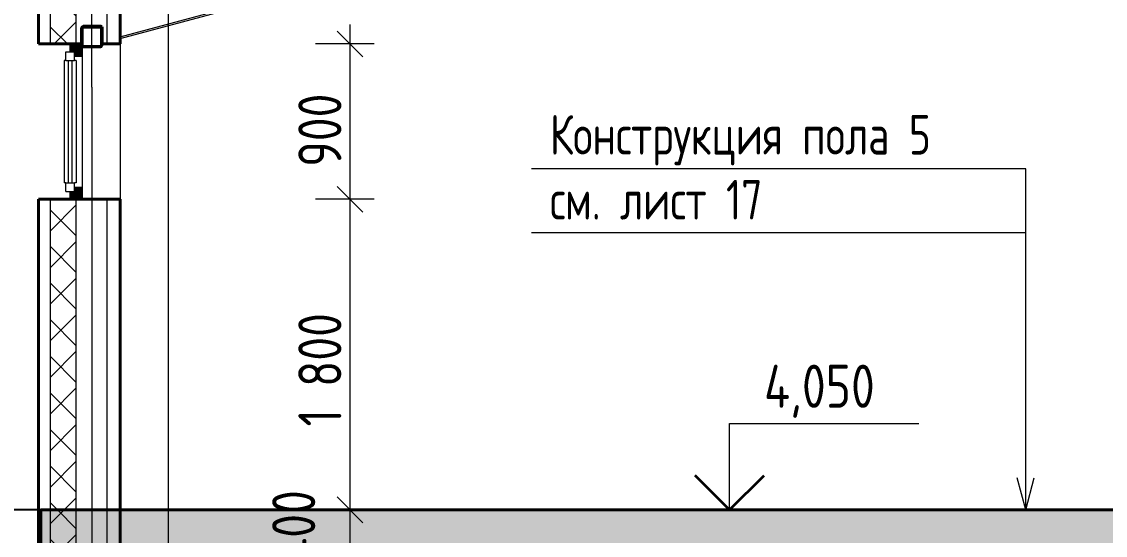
# Model space of a CAD drawing. Header units: millimetres. Extents: x 34668 to 196414, y -30276 to 15801.
# Drawn here: x 57049 to 63336, y 3903 to 6879 of the extents above; entities that cross this region are included whole.
import ezdxf
from ezdxf.enums import TextEntityAlignment as Align

# ---------------------------------------------------------------- set-up
doc = ezdxf.new("R2010")
doc.units = ezdxf.units.MM
doc.header["$MEASUREMENT"] = 0
doc.linetypes.add('Штрихштриховая', pattern=[10936.110735, 5291.666508, -2116.666555, 1411.111116, -2116.666555])
for name, color, linetype in [('- Спрятан', 7, 'Continuous'), ('Окна ArchiCAD', 7, 'Continuous'), ('оси', 7, 'Continuous'), ('отделка', 7, 'Continuous'), ('перекрытие', 7, 'Continuous'), ('размеры', 7, 'Continuous'), ('стены наруж', 7, 'Continuous'), ('текст', 7, 'Continuous'), ('чертеж', 7, 'Continuous')]:
    doc.layers.add(name, color=color, linetype=linetype)
for name, color, linetype, lineweight in [('- Спрятан_Ном._пера__96', 7, 'Continuous', 13), ('- Спрятан_Ном._пера__98', 7, 'Continuous', 35), ('Окна ArchiCAD_Ном._пера__96', 7, 'Continuous', 13), ('Окна ArchiCAD_Ном._пера__97', 7, 'Continuous', 20), ('оси_Ном._пера__96', 7, 'Continuous', 13), ('отделка_Ном._пера__96', 7, 'Continuous', 13), ('перекрытие_Ном._пера__94', 252, 'Continuous', 13), ('перекрытие_Ном._пера__96', 7, 'Continuous', 13), ('перекрытие_Ном._пера__99', 7, 'Continuous', 40), ('размеры_Ном._пера__96', 7, 'Continuous', 13), ('стены наруж_Ном._пера__96', 7, 'Continuous', 13), ('стены наруж_Ном._пера__99', 7, 'Continuous', 40), ('текст_Ном._пера__1', 7, 'Continuous', 25), ('текст_Ном._пера__96', 7, 'Continuous', 13), ('чертеж_Ном._пера__96', 7, 'Continuous', 13), ('чертеж_Ном._пера__98', 7, 'Continuous', 35)]:
    doc.layers.add(name, color=color, linetype=linetype, lineweight=lineweight)
doc.styles.add('СГЕНЕРИР_СТИЛЬ_1', font='gost_2_304-81_type.ttf')
doc.styles.add('СГЕНЕРИР_СТИЛЬ_2', font='arial.ttf')
doc.dimstyles.new('СГЕНЕРИР_СТИЛЬ__2', dxfattribs={"dimtxt": 250, "dimasz": 142.5, "dimexe": 0.18, "dimexo": 200, "dimgap": 0.09, "dimtad": 1, "dimdec": 0, "dimzin": 0, "dimdsep": 46, "dimtxsty": 'СГЕНЕРИР_СТИЛЬ_1', "dimblk": 'ARROWHEAD_6', "dimblk1": 'ARROWHEAD_6', "dimblk2": 'ARROWHEAD_6', "dimcen": 0.09, "dimclrd": 7, "dimclre": 7, "dimclrt": 7, "dimadec": 0, "dimazin": 0, "dimtfac": 1, "dimtdec": 4, "dimtmove": 0, "dimatfit": 3, "dimfxl": 1, "dimtolj": 1, "dimtzin": 0, "dimarcsym": 0})
doc.dimstyles.new('СГЕНЕРИР_СТИЛЬ__3', dxfattribs={"dimtxt": 250, "dimasz": 142.5, "dimexe": 0.18, "dimexo": 200, "dimgap": 0.09, "dimtad": 1, "dimdec": 0, "dimzin": 0, "dimdsep": 46, "dimtxsty": 'СГЕНЕРИР_СТИЛЬ_1', "dimblk": 'ARROWHEAD_6', "dimblk1": 'ARROWHEAD_6', "dimblk2": 'ARROWHEAD_6', "dimcen": 0.09, "dimclrd": 7, "dimclre": 7, "dimclrt": 7, "dimadec": 0, "dimazin": 0, "dimtfac": 1, "dimtdec": 4, "dimtmove": 2, "dimatfit": 3, "dimfxl": 1, "dimtolj": 1, "dimtzin": 0, "dimarcsym": 0})
pattern_1 = [(45, (0, 0), (-106.066, 106.066), []), (135, (0, 0), (106.066, 106.066), [])]

# ---------------------------------------------------------------- blocks, each defined once
blk = doc.blocks.new('Элемент разреза_5_2')
at = {"layer": 'перекрытие_Ном._пера__94', "linetype": 'Continuous'}
blk.add_hatch(color=256, dxfattribs=at).paths.add_polyline_path([(71455.7, 3831), (71455.7, 4050), (57160.7, 4050), (57160.7, 3831)])
at = {"layer": 'перекрытие_Ном._пера__99', "linetype": 'Continuous'}
for p, q in [((57160.7, 4050), (71455.7, 4050)), ((57160.7, 3831), (57160.7, 4050))]:
    blk.add_line(p, q, dxfattribs=at)
blk = doc.blocks.new('Элемент разреза_6_2')
at = {"layer": 'стены наруж_Ном._пера__96', "linetype": 'Continuous'}
h = blk.add_hatch(dxfattribs=at)
h.set_pattern_fill('УТЕПЛИТ_МЕЛКИЙ_0002', color=256, style=0, pattern_type=2)
h.set_pattern_definition(pattern_1)
h.paths.add_polyline_path([(57365.7, 7490.2), (57215.7, 7450.1), (57215.7, 6750), (57365.7, 6750)])
h = blk.add_hatch(dxfattribs=at)
h.set_pattern_fill('УТЕПЛИТ_МЕЛКИЙ_0002', color=256, style=0, pattern_type=2)
h.set_pattern_definition(pattern_1)
h.paths.add_polyline_path([(57365.7, 5850), (57215.7, 5850), (57215.7, 4050), (57365.7, 4050)])
for p, q in [((57365.7, 6750), (57365.7, 7490.2)), ((57365.7, 6750), (57365.7, 7490.2)), ((57545.7, 6750), (57545.7, 7538.5)), ((57545.7, 6750), (57545.7, 7538.5)), ((57215.7, 6750), (57215.7, 7450.1)), ((57215.7, 6750), (57215.7, 7450.1)), ((57215.7, 4050), (57215.7, 5850)), ((57215.7, 4050), (57215.7, 5850)), ((57365.7, 4050), (57365.7, 5850)), ((57365.7, 4050), (57365.7, 5850)), ((57545.7, 4050), (57545.7, 5850)), ((57545.7, 4050), (57545.7, 5850))]:
    blk.add_line(p, q, dxfattribs=at)
at = {"layer": 'стены наруж_Ном._пера__99', "linetype": 'Continuous'}
for p, q in [((57545.7, 7538.5), (57595.7, 7551.9)), ((57595.7, 7551.9), (57620.7, 7558.6)), ((57620.7, 6750), (57620.7, 7558.6)), ((57215.7, 7450.1), (57365.7, 7490.2)), ((57365.7, 7490.2), (57396.2, 7498.4)), ((57396.2, 7442.7), (57396.2, 7498.4)), ((57516.2, 7530.6), (57545.7, 7538.5)), ((57516.2, 7442.7), (57516.2, 7530.6)), ((57145.7, 6750), (57145.7, 7431.3)), ((57399.1, 7435.6), (57396.2, 7442.7)), ((57406.2, 7432.7), (57399.1, 7435.6)), ((57406.2, 7432.7), (57506.2, 7432.7)), ((57506.2, 7432.7), (57513.2, 7435.6)), ((57513.2, 7435.6), (57516.2, 7442.7)), ((57396.2, 6842.7), (57399.1, 6849.7)), ((57396.2, 6750), (57396.2, 6842.7)), ((57399.1, 6849.7), (57406.2, 6852.7)), ((57406.2, 6852.7), (57506.2, 6852.7)), ((57513.2, 6849.7), (57506.2, 6852.7)), ((57516.2, 6842.7), (57513.2, 6849.7)), ((57516.2, 6750), (57516.2, 6842.7)), ((57145.7, 6750), (57165.7, 6750)), ((57165.7, 6750), (57215.7, 6750)), ((57215.7, 6750), (57365.7, 6750)), ((57365.7, 6750), (57396.2, 6750)), ((57516.2, 6750), (57545.7, 6750)), ((57545.7, 6750), (57595.7, 6750)), ((57595.7, 6750), (57620.7, 6750)), ((57145.7, 5850), (57165.7, 5850)), ((57145.7, 4050), (57145.7, 5850)), ((57165.7, 5850), (57215.7, 5850)), ((57215.7, 5850), (57365.7, 5850)), ((57365.7, 5850), (57545.7, 5850)), ((57545.7, 5850), (57595.7, 5850)), ((57595.7, 5850), (57620.7, 5850)), ((57620.7, 4050), (57620.7, 5850))]:
    blk.add_line(p, q, dxfattribs=at)
blk = doc.blocks.new('Элемент разреза_13_2')
at = {"layer": 'Окна ArchiCAD_Ном._пера__96', "linetype": 'Continuous'}
for points in [[(57330.7, 6705), (57355.7, 6705), (57355.7, 6680), (57400.7, 6680), (57400.7, 6750), (57330.7, 6750)], [(57355.7, 5920), (57355.7, 5895), (57330.7, 5895), (57330.7, 5850), (57400.7, 5850), (57400.7, 5920)]]:
    blk.add_hatch(color=256, dxfattribs=at).paths.add_polyline_path(points)
for p, q in [((57620.7, 6750), (57620.7, 5850)), ((57400.7, 5920), (57400.7, 6680)), ((57295.7, 6655), (57295.7, 5945)), ((57305.7, 6655), (57295.7, 6655)), ((57365.7, 6655), (57355.7, 6655)), ((57365.7, 6655), (57365.7, 5945)), ((57305.7, 5945), (57295.7, 5945)), ((57365.7, 5945), (57355.7, 5945))]:
    blk.add_line(p, q, dxfattribs=at)
at = {"layer": 'Окна ArchiCAD_Ном._пера__97', "linetype": 'Continuous'}
for p, q in [((57330.7, 6750), (57400.7, 6750)), ((57330.7, 6705), (57330.7, 6750)), ((57400.7, 6680), (57400.7, 6750)), ((57305.7, 6705), (57355.7, 6705)), ((57305.7, 6655), (57305.7, 6705)), ((57330.7, 6705), (57355.7, 6705)), ((57355.7, 6655), (57355.7, 6705)), ((57355.7, 6680), (57355.7, 6705)), ((57355.7, 6680), (57400.7, 6680)), ((57305.7, 6655), (57355.7, 6655)), ((57320.7, 5945), (57320.7, 6655)), ((57340.7, 6655), (57340.7, 5945)), ((57305.7, 5945), (57355.7, 5945)), ((57305.7, 5895), (57305.7, 5945)), ((57355.7, 5895), (57355.7, 5945)), ((57355.7, 5895), (57355.7, 5920)), ((57355.7, 5920), (57400.7, 5920)), ((57400.7, 5850), (57400.7, 5920)), ((57305.7, 5895), (57355.7, 5895)), ((57330.7, 5895), (57355.7, 5895)), ((57330.7, 5850), (57330.7, 5895)), ((57330.7, 5850), (57400.7, 5850))]:
    blk.add_line(p, q, dxfattribs=at)
blk = doc.blocks.new('Элемент разреза_16_2')
at = {"layer": 'отделка_Ном._пера__96', "linetype": 'Continuous'}
for p, q in [((56855.7, 550), (56855.7, 4050)), ((57565.7, 3400), (57565.7, 550))]:
    blk.add_line(p, q, dxfattribs=at)
blk = doc.blocks.new('Элемент разреза_52_2')
at = {"layer": '- Спрятан_Ном._пера__96', "linetype": 'Continuous'}
for p, q in [((57620.7, 6792.3), (60425.4, 7543.8)), ((57620.7, 6782), (60464.1, 7543.8))]:
    blk.add_line(p, q, dxfattribs=at)
blk = doc.blocks.new('Элемент разреза_69_2')
at = {"layer": '- Спрятан_Ном._пера__96', "linetype": 'Continuous', "lineweight": 25}
h = blk.add_hatch(color=7, dxfattribs=at)
h.paths.add_polyline_path([(57406.2, 6852.7), (57399.1, 6849.7), (57396.2, 6842.7), (57396.2, 6742.7), (57399.1, 6735.6), (57406.2, 6732.7), (57506.2, 6732.7), (57513.2, 6735.6), (57516.2, 6742.7), (57516.2, 6842.7), (57513.2, 6849.7), (57506.2, 6852.7)])
h.paths.add_polyline_path([(57406.2, 6847.7), (57506.2, 6847.7), (57509.7, 6846.2), (57511.2, 6842.7), (57511.2, 6742.7), (57509.7, 6739.1), (57506.2, 6737.7), (57406.2, 6737.7), (57402.6, 6739.1), (57401.2, 6742.7), (57401.2, 6842.7), (57402.6, 6846.2)], flags=0)
at = {"layer": '- Спрятан_Ном._пера__98', "linetype": 'Continuous'}
for p, q in [((57396.2, 6842.7), (57399.1, 6849.7)), ((57396.2, 6742.7), (57396.2, 6842.7)), ((57399.1, 6849.7), (57406.2, 6852.7)), ((57401.2, 6842.7), (57402.6, 6846.2)), ((57401.2, 6742.7), (57401.2, 6842.7)), ((57402.6, 6846.2), (57406.2, 6847.7)), ((57406.2, 6852.7), (57506.2, 6852.7)), ((57406.2, 6847.7), (57506.2, 6847.7)), ((57513.2, 6849.7), (57506.2, 6852.7)), ((57509.7, 6846.2), (57506.2, 6847.7)), ((57511.2, 6842.7), (57509.7, 6846.2)), ((57511.2, 6742.7), (57511.2, 6842.7)), ((57516.2, 6842.7), (57513.2, 6849.7)), ((57516.2, 6742.7), (57516.2, 6842.7)), ((57399.1, 6735.6), (57396.2, 6742.7)), ((57406.2, 6732.7), (57399.1, 6735.6)), ((57402.6, 6739.1), (57401.2, 6742.7)), ((57406.2, 6737.7), (57402.6, 6739.1)), ((57406.2, 6737.7), (57506.2, 6737.7)), ((57406.2, 6732.7), (57506.2, 6732.7)), ((57506.2, 6737.7), (57509.7, 6739.1)), ((57506.2, 6732.7), (57513.2, 6735.6)), ((57509.7, 6739.1), (57511.2, 6742.7)), ((57513.2, 6735.6), (57516.2, 6742.7))]:
    blk.add_line(p, q, dxfattribs=at)
blk = doc.blocks.new('Стандартный маркер сетки[1]_2', base_point=(57455.7, 7500))
at = {"layer": 'оси_Ном._пера__96', "linetype": 'Штрихштриховая'}
for q in [(57455.7, 7500), (57455.7, -2000)]:
    blk.add_line((57455.7, 6500), q, dxfattribs=at)
at = {"layer": 'оси_Ном._пера__96', "style": 'СГЕНЕРИР_СТИЛЬ_1'}
blk.add_attdef('AC_MarkerText_1', text='', height=350, rotation=360, dxfattribs=at).set_placement((57299.5, -3669.7), align=Align.BOTTOM_LEFT)
blk = doc.blocks.new('Отметка высоты (ГОСТ)[11]_2', base_point=(61155.8, 4050))
at = {"layer": 'чертеж_Ном._пера__96', "linetype": 'Continuous'}
for p, q in [((61155.8, 4050), (61155.8, 4550)), ((61155.8, 4550), (62253.4, 4550)), ((60524.5, 4050), (61355.8, 4050))]:
    blk.add_line(p, q, dxfattribs=at)
at = {"layer": 'чертеж_Ном._пера__98', "linetype": 'Continuous'}
for q in [(60955.8, 4250), (61355.8, 4250)]:
    blk.add_line((61155.8, 4050), q, dxfattribs=at)
at = {"layer": 'чертеж_Ном._пера__96', "insert": (61355.8, 4583.5), "char_height": 250, "attachment_point": 7, "style": 'СГЕНЕРИР_СТИЛЬ_1'}
blk.add_mtext('{4,050\\A1{\\H.66x;\\S^  ;}}', dxfattribs=at)
blk = doc.blocks.new('Линия_1_2', base_point=(62874.1, 4050))
at = {"layer": 'текст_Ном._пера__96', "linetype": 'Continuous'}
for q in [(62874.1, 6026.1), (62824.1, 4236.6), (62924.1, 4236.6)]:
    blk.add_line((62874.1, 4050), q, dxfattribs=at)
blk = doc.blocks.new('Чертеж детали_1_2', base_point=(57176.5, 5673.8))
at = {"layer": 'перекрытие_Ном._пера__96', "linetype": 'Continuous'}
for p, q in [((55546.2, 8850.8), (54423.8, 8850.8)), ((56046.2, 8850.8), (55546.2, 8850.8)), ((56046.2, 8850.8), (56553.6, 8361.6)), ((57538.7, 8472.4), (56814.4, 8472.4)), ((56452.2, 8110.2), (56452.2, 3237.4)), ((57900.9, 3237.4), (57900.9, 8110.2)), ((56814.4, 2875.3), (57538.7, 2875.3))]:
    blk.add_line(p, q, dxfattribs=at)
for centre, start, end in [((56814.4, 8110.2), 90, 180), ((57538.7, 8110.2), 0, 90), ((56814.4, 3237.4), 180, 270), ((57538.7, 3237.4), 270, 0)]:
    blk.add_arc(centre, 362.2, start, end, dxfattribs=at)
at = {"layer": 'перекрытие_Ном._пера__96', "char_height": 220, "style": 'СГЕНЕРИР_СТИЛЬ_2'}
for s, insert, attachment_point in [('{Узел 4}', (54651.1, 8922.8), 7), ('{см. л.12}', (54423.8, 8800.5), 1)]:
    blk.add_mtext(s, dxfattribs=dict(at, insert=insert, attachment_point=attachment_point))
blk = doc.blocks.new('*D111')
at = {"layer": 'размеры_Ном._пера__96', "linetype": 'Continuous', "transparency": 16777216}
for p, q in [((58878.8, 4125), (59028.8, 3975)), ((59094.5, 4050), (58753.8, 4050)), ((58953.8, 3650), (58953.8, 4050)), ((58878.8, 3725), (59028.8, 3575)), ((59094.5, 3650), (58753.8, 3650))]:
    blk.add_line(p, q, dxfattribs=at)
at = {"layer": 'размеры_Ном._пера__96', "transparency": 16777216, "insert": (58752.1, 3737.2), "char_height": 250, "attachment_point": 7, "rotation": 90, "style": 'СГЕНЕРИР_СТИЛЬ_1'}
blk.add_mtext('{400}', dxfattribs=at)
blk = doc.blocks.new('ARROWHEAD_6')
at = {"color": 0, "linetype": 'Continuous', "lineweight": 0}
for p, q in [((-0.5, -0.5), (0.5, 0.5)), ((0, 0), (-1, 0))]:
    blk.add_line(p, q, dxfattribs=at)
blk = doc.blocks.new('*D112')
at = {"layer": 'размеры_Ном._пера__96', "linetype": 'Continuous', "transparency": 16777216}
for p, q in [((58878.8, 5925), (59028.8, 5775)), ((59094.5, 5850), (58753.8, 5850)), ((58953.8, 4050), (58953.8, 5850)), ((58878.8, 4125), (59028.8, 3975)), ((59094.5, 4050), (58753.8, 4050))]:
    blk.add_line(p, q, dxfattribs=at)
at = {"layer": 'размеры_Ном._пера__96', "transparency": 16777216, "insert": (58903.8, 4533.7), "char_height": 250, "attachment_point": 7, "rotation": 90, "style": 'СГЕНЕРИР_СТИЛЬ_1'}
blk.add_mtext('{1\xa0800}', dxfattribs=at)
blk = doc.blocks.new('*D113')
at = {"layer": 'размеры_Ном._пера__96', "linetype": 'Continuous', "transparency": 16777216}
for p, q in [((58953.8, 6750), (58953.8, 6862.5)), ((59028.8, 6675), (58878.8, 6825)), ((59094.5, 6750), (58753.8, 6750)), ((58953.8, 5850), (58953.8, 6750)), ((58878.8, 5925), (59028.8, 5775)), ((59094.5, 5850), (58753.8, 5850))]:
    blk.add_line(p, q, dxfattribs=at)
at = {"layer": 'размеры_Ном._пера__96', "transparency": 16777216, "insert": (58903.8, 6038.2), "char_height": 250, "attachment_point": 7, "rotation": 90, "style": 'СГЕНЕРИР_СТИЛЬ_1'}
blk.add_mtext('{900}', dxfattribs=at)
blk = doc.blocks.new('Элемент разреза_84_2')
at = {"layer": 'перекрытие_Ном._пера__96', "linetype": 'Continuous'}
h = blk.add_hatch(dxfattribs=at)
h.set_pattern_fill('УТЕПЛИТ_МЕЛКИЙ_0002', color=256, style=0, pattern_type=2)
h.set_pattern_definition(pattern_1)
h.paths.add_polyline_path([(57215.7, 3400), (57365.7, 3400), (57365.7, 4050), (57215.7, 4050)])
for p, q in [((57215.7, 3400), (57215.7, 4050)), ((57215.7, 3400), (57215.7, 4050)), ((57365.7, 3400), (57365.7, 4050)), ((57365.7, 3400), (57365.7, 4050)), ((57545.7, 3400), (57545.7, 4050)), ((57545.7, 3400), (57545.7, 4050))]:
    blk.add_line(p, q, dxfattribs=at)
at = {"layer": 'перекрытие_Ном._пера__99', "linetype": 'Continuous'}
for p, q in [((57145.7, 3400), (57145.7, 4050)), ((57620.7, 3400), (57620.7, 4050)), ((57410.2, 3823), (57410.2, 3831)), ((57410.2, 3831), (57501.2, 3831)), ((57410.2, 3823), (57444, 3823)), ((57450.4, 3820.4), (57444, 3823)), ((57453, 3814), (57450.4, 3820.4)), ((57453, 3668), (57453, 3814)), ((57458.3, 3814), (57460.9, 3820.4)), ((57458.3, 3668), (57458.3, 3814)), ((57460.9, 3820.4), (57467.3, 3823)), ((57467.3, 3823), (57501.2, 3823)), ((57501.2, 3823), (57501.2, 3831)), ((57410.2, 3651), (57410.2, 3659)), ((57410.2, 3659), (57444, 3659)), ((57410.2, 3651), (57501.2, 3651)), ((57444, 3659), (57450.4, 3661.6)), ((57450.4, 3661.6), (57453, 3668)), ((57460.9, 3661.6), (57458.3, 3668)), ((57467.3, 3659), (57460.9, 3661.6)), ((57467.3, 3659), (57501.2, 3659)), ((57501.2, 3651), (57501.2, 3659)), ((57145.7, 3400), (57165.7, 3400)), ((57165.7, 3400), (57215.7, 3400)), ((57215.7, 3400), (57365.7, 3400)), ((57365.7, 3400), (57545.7, 3400)), ((57545.7, 3400), (57595.7, 3400)), ((57595.7, 3400), (57620.7, 3400))]:
    blk.add_line(p, q, dxfattribs=at)
blk = doc.blocks.new('*D248')
at = {"layer": 'Defpoints', "color": 0, "linetype": 'Continuous', "transparency": 16777216}
for p in [(57622.3, 7559), (53807, 4050), (57622.3, 4050)]:
    blk.add_point(p, dxfattribs=at)
at = {"layer": 'размеры', "color": 7, "linetype": 'Continuous', "lineweight": -2, "transparency": 16777216}
for p, q in [((57422.3, 7559), (53806.8, 7559)), ((53807, 7416.5), (53807, 6090.3)), ((53807, 4192.5), (53807, 5518.7)), ((57422.3, 4050), (53806.8, 4050))]:
    blk.add_line(p, q, dxfattribs=at)
at = {"layer": 'размеры', "color": 7, "linetype": 'Continuous', "lineweight": -2, "transparency": 16777216, "xscale": 142.5, "yscale": 142.5, "zscale": 142.5}
for p, rotation in [((53807, 7559), 90), ((53807, 4050), 270)]:
    blk.add_blockref('ARROWHEAD_6', p, dxfattribs=dict(at, rotation=rotation))
at = {"layer": 'размеры', "color": 7, "linetype": 'Continuous', "transparency": 16777216, "insert": (53807, 5804.5), "char_height": 250, "attachment_point": 5, "rotation": 90, "style": 'СГЕНЕРИР_СТИЛЬ_1'}
blk.add_mtext('\\A1;3509', dxfattribs=at)

msp = doc.modelspace()

# ---------------------------------------------------------------- linework, layer by layer
at = {"layer": 'текст_Ном._пера__96', "linetype": 'Continuous'}
for p, q in [((62874.1, 6026.1), (60007.4, 6026.1)), ((62874.1, 5656.1), (60007.4, 5656.1))]:
    msp.add_line(p, q, dxfattribs=at)

# ---------------------------------------------------------------- block references
at = {"layer": '- Спрятан'}
for name in ['Элемент разреза_52_2', 'Элемент разреза_69_2']:
    msp.add_blockref(name, (0, 0), dxfattribs=at)
at = {"layer": 'Окна ArchiCAD'}
msp.add_blockref('Элемент разреза_13_2', (0, 0), dxfattribs=at)
at = {"layer": 'оси', "color": 251, "linetype": 'Continuous', "lineweight": 13}
msp.add_blockref('Стандартный маркер сетки[1]_2', (57455.7, 7500), dxfattribs=at)
at = {"layer": 'отделка'}
msp.add_blockref('Элемент разреза_16_2', (0, 0), dxfattribs=at)
at = {"layer": 'перекрытие', "linetype": 'Continuous'}
msp.add_blockref('Чертеж детали_1_2', (57176.5, 5673.8), dxfattribs=at)
at = {"layer": 'перекрытие'}
for name in ['Элемент разреза_84_2', 'Элемент разреза_5_2']:
    msp.add_blockref(name, (0, 0), dxfattribs=at)
at = {"layer": 'стены наруж'}
msp.add_blockref('Элемент разреза_6_2', (0, 0), dxfattribs=at)
at = {"layer": 'текст', "linetype": 'Continuous'}
msp.add_blockref('Линия_1_2', (62874.1, 4050), dxfattribs=at)
at = {"layer": 'чертеж', "linetype": 'Continuous'}
msp.add_blockref('Отметка высоты (ГОСТ)[11]_2', (61155.8, 4050), dxfattribs=at)

# ---------------------------------------------------------------- texts
at = {"layer": 'текст_Ном._пера__1', "linetype": 'Continuous', "insert": (60113.3, 6035.9), "char_height": 230, "attachment_point": 4, "line_spacing_factor": 0.981818, "style": 'СГЕНЕРИР_СТИЛЬ_1'}
msp.add_mtext('{\\W0.950000x;Конструкция пола 5\\Pсм. лист 17}', dxfattribs=at)

# ---------------------------------------------------------------- dimensions: what is measured, and where the dimension line sits
at = {"layer": 'размеры', "linetype": 'Continuous'}
dim = msp.add_linear_dim(base=(53807, 4050), p1=(57622.3, 7559), p2=(57622.3, 4050), angle=90, dimstyle='СГЕНЕРИР_СТИЛЬ__3', dxfattribs=at)
dim.commit()
dim.dimension.update_dxf_attribs({"geometry": '*D248', "text_midpoint": (53807, 5804.5), "text_rotation": 90})
for base, p1, p2, dimstyle, picture, middle in [((58953.8, 6750), (57620.7, 5850), (57620.7, 6750), 'СГЕНЕРИР_СТИЛЬ__2', '*D113', (58778.8, 6322.8)), ((58953.8, 5850), (57620.7, 4050), (57620.7, 5850), 'СГЕНЕРИР_СТИЛЬ__3', '*D112', (58778.8, 4961.1)), ((58953.8, 4050), (57580.7, 3650), (57620.7, 4050), 'СГЕНЕРИР_СТИЛЬ__3', '*D111', (58627.1, 4021.7))]:
    dim = msp.add_linear_dim(base=base, p1=p1, p2=p2, angle=90, dimstyle=dimstyle, dxfattribs=at)
    dim.commit()
    dim.dimension.update_dxf_attribs({"geometry": picture, "text_midpoint": middle, "dimtype": 160, "text_rotation": 90})

doc.saveas('drawing.dxf')
